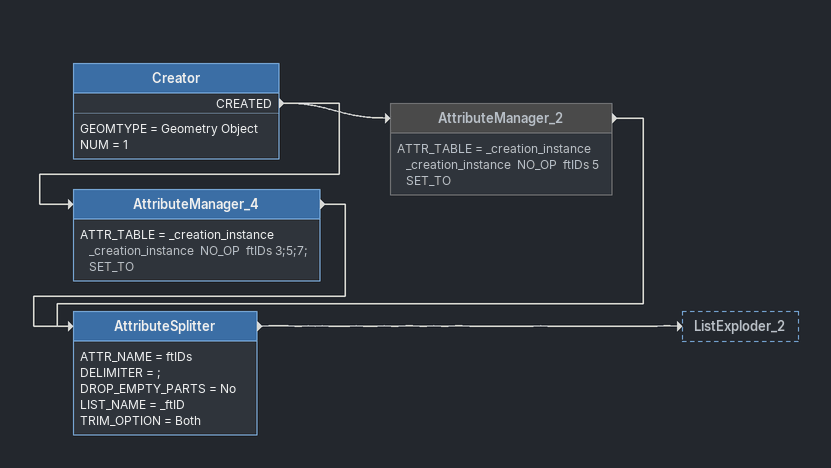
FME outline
Creator
    GEOMTYPE = Geometry Object
    NUM = 1
    CREATED -> AttributeManager_4
    CREATED -> AttributeManager_2
AttributeManager_2 [off]
    ATTR_TABLE = _creation_instance _creation_instance  NO_OP  ftIDs 5 SET_TO
    -> AttributeSplitter
AttributeManager_4
    ATTR_TABLE = _creation_instance _creation_instance  NO_OP  ftIDs 3;5;7; SET_TO
    -> AttributeSplitter
AttributeSplitter
    ATTR_NAME = ftIDs
    DELIMITER = ;
    DROP_EMPTY_PARTS = No
    LIST_NAME = _ftID
    TRIM_OPTION = Both
    -> ListExploder_2
